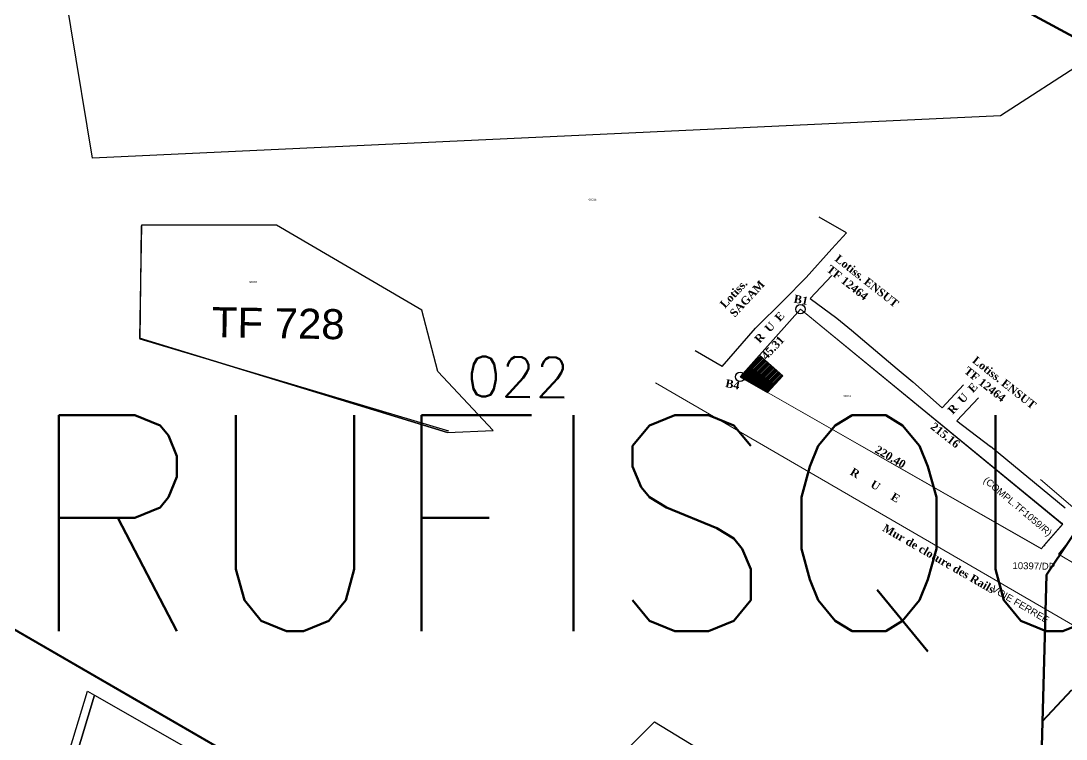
# Model space of a CAD drawing. Header units: metres. Extents: x 0 to 1324930, y 0 to 1631912.
# Drawn here: x 252407 to 252929, y 1629561 to 1629920 of the extents above; entities that cross this region are included whole.
import ezdxf
from ezdxf.enums import TextEntityAlignment as Align

# ---------------------------------------------------------------- set-up
doc = ezdxf.new("R2010")
doc.units = ezdxf.units.M
doc.header["$MEASUREMENT"] = 0
for name, color, linetype, lineweight in [('00-EXT-COT', 7, 'Continuous', 0), ('90kw', 7, 'Continuous', 0), ('MORCELLEMENT', 7, 'Continuous', 0), ('Numero_TF', 7, 'Continuous', 0), ('Régularisation', 1, 'Continuous', 40)]:
    doc.layers.add(name, color=color, linetype=linetype, lineweight=lineweight)
for name, color, linetype in [('A_revoir_niveau_0', 7, 'Continuous'), ('limites_sections', 7, 'Continuous'), ('limites_tf', 7, 'Continuous'), ('numero_parcelle', 7, 'Continuous'), ('toponymie', 7, 'Continuous')]:
    doc.layers.add(name, color=color, linetype=linetype)
doc.styles.get("Standard").update_dxf_attribs({"font": 'txt.shx'})
doc.styles.add('Style-Arial', font='arial.ttf')
doc.styles.add('Style-FANCY', font='times.ttf')
doc.styles.add('Style-txt', font='txt.shx')
doc.styles.add('Style-WORKING', font='WORKING.shx')

msp = doc.modelspace()

# ---------------------------------------------------------------- hatches: boundary and pattern name
at = {"layer": 'A_revoir_niveau_0'}
h = msp.add_hatch(dxfattribs=at)
h.set_pattern_fill('BAT_NORM', color=256, style=0, pattern_type=2)
h.set_pattern_definition([(45, (0, 0), (-0.39774756442, 0.39774756442), [])])
h.paths.add_polyline_path([(252766.21688, 1629741.7412), (252779.85188, 1629733.9722), (252787.60188, 1629742.1742), (252775.90788, 1629752.5222)])

# ---------------------------------------------------------------- linework, layer by layer
at = {"layer": '00-EXT-COT', "color": 7, "linetype": 'Continuous', "lineweight": 13}
for p in [(252927.20241, 1629668.43406), (252927.20241, 1629668.43406), (252918.34234, 1629657.78113), (252918.34234, 1629657.78113)]:
    msp.add_point(p, dxfattribs=at)
at = {"layer": 'A_revoir_niveau_0'}
for p, q in [((252819.40588, 1629813.7802), (252805.77088, 1629821.5492)), ((252812.06988, 1629805.7232), (252819.40588, 1629813.7802)), ((252799.14388, 1629791.5052), (252812.06988, 1629805.7232)), ((252788.13888, 1629780.1332), (252799.14388, 1629791.5052)), ((252811.98979, 1629792.39111), (252801.20488, 1629780.9772)), ((252801.20488, 1629780.9772), (252814.51488, 1629771.0732)), ((252773.87388, 1629766.1122), (252788.13888, 1629780.1332)), ((252814.51488, 1629771.0732), (252821.81788, 1629765.0822)), ((252757.30788, 1629746.9412), (252773.87388, 1629766.1122)), ((252821.81788, 1629765.0822), (252829.56488, 1629758.6342)), ((252757.30788, 1629746.9412), (252743.67288, 1629754.7102)), ((252829.56488, 1629758.6342), (252844.65088, 1629745.7632)), ((252766.21688, 1629741.7412), (252775.90788, 1629752.5222)), ((252775.90788, 1629752.5222), (252787.60188, 1629742.1742)), ((252844.65088, 1629745.7632), (252852.49988, 1629739.2782)), ((252787.60188, 1629742.1742), (252779.85188, 1629733.9722)), ((252852.49988, 1629739.2782), (252867.13997, 1629726.31829)), ((252877.92488, 1629737.7322), (252867.13997, 1629726.31829)), ((252885.29479, 1629731.20811), (252874.50988, 1629719.7942)), ((252874.50988, 1629719.7942), (252891.28788, 1629706.9022)), ((252928.68488, 1629676.1482), (252891.28788, 1629706.9022))]:
    msp.add_line(p, q, dxfattribs=at)
at = {"layer": 'A_revoir_niveau_0', "color": 2, "lineweight": 13}
msp.add_line((252983.92141, 1629587.65503), (252723.88254, 1629738.73854), dxfattribs=at)
at = {"layer": 'A_revoir_niveau_0', "color": 7, "linetype": 'Continuous', "lineweight": 13}
for p, q in [((252993.36409, 1629735.95294), (252925.27802, 1629653.07643)), ((252927.46046, 1629668.21921), (252918.08531, 1629657.50264))]:
    msp.add_line(p, q, dxfattribs=at)
at = {"layer": 'A_revoir_niveau_0', "color": 7, "linetype": 'Continuous', "lineweight": 13, "ltscale": 10}
msp.add_line((252939.5211, 1629670.53947), (252916.27868, 1629690.40246), dxfattribs=at)
at = {"layer": 'A_revoir_niveau_0', "color": 50, "linetype": 'Continuous', "lineweight": 40}
msp.add_line((252931.88788, 1629585.11966), (252917.20233, 1629569.47297), dxfattribs=at)
at = {"layer": 'A_revoir_niveau_0', "flags": 128}
msp.add_lwpolyline([(252766.21688, 1629741.7412), (252779.85188, 1629733.9722), (252787.60188, 1629742.1742), (252775.90788, 1629752.5222), (252766.21688, 1629741.7412)], dxfattribs=at)
at = {"layer": 'A_revoir_niveau_0'}
for centre in [(252796.38, 1629775.55), (252766.21688, 1629741.7412)]:
    msp.add_circle(centre, 2.31786, dxfattribs=at)
at = {"layer": 'A_revoir_niveau_0', "color": 7, "linetype": 'Continuous', "lineweight": 13, "ltscale": 10}
for p in [(252927.25871, 1629667.98859), (252918.30364, 1629657.28478), (252918.46362, 1629657.28196)]:
    msp.add_point(p, dxfattribs=at)
at = {"layer": 'limites_sections', "color": 112, "linetype": 'Continuous', "lineweight": 40, "flags": 128}
for points in [[(253271.08256, 1630189.80614), (253278.66491, 1630062.12861), (253370.89489, 1630071.74561), (253349.87463, 1629905.00727), (253292.36857, 1629875.25951), (253264.42056, 1629860.90563), (253283.21815, 1629825.84344), (253276.08156, 1629797.15961), (253264.68264, 1629775.42816), (253237.80426, 1629775.92513), (253235.59543, 1629794.86585), (253170.14815, 1629824.10855), (253140.06562, 1629837.2331), (253052.3, 1629847.28), (252785.96832, 1629991.31478), (252450.61003, 1630145.3448), (252531.29723, 1630284.32627), (252789.44045, 1630429.78295), (252981.38964, 1630375.00641), (253177.31661, 1630501.61916), (253238.7921, 1630544.17911), (253271.08256, 1630189.80614)], [(252399.35662, 1629947.88035), (252399.9722, 1630065.21566), (252450.61003, 1630145.3448), (252785.96832, 1629991.31478), (253052.29576, 1629847.2923), (253000.11128, 1629763.48946), (252919.31833, 1629642.67521), (252916.99241, 1629556.86646), (252794.47787, 1629392.61618), (252770.73085, 1629406.43238), (252527.00823, 1629543.96157), (252247.28198, 1629705.6787), (252399.35662, 1629947.88035)], [(251919.61268, 1629455.67058), (252081.42593, 1629801.73603), (252284.01813, 1629684.53413), (252527.00823, 1629543.96157), (252770.73085, 1629406.43238), (252730.6907, 1629319.38859), (252715.53215, 1629273.91291), (252709.8002, 1629256.71706), (252715.02282, 1628988.62218), (252674.25754, 1628915.95363), (252495.08636, 1628927.31368), (252429.92095, 1628946.76676), (252389.11796, 1628940.41899), (252306.55366, 1628962.87828), (252156.9804, 1629047.27102), (252178.39639, 1629141.09202), (252230.21024, 1629282.12064), (252157.35447, 1629307.56238), (251996.65824, 1629315.19562), (252037.72196, 1629398.92806), (251919.61268, 1629455.67058)]]:
    msp.add_lwpolyline(points, close=True, dxfattribs=at)
msp.add_lwpolyline([(253348.98947, 1629069.99709), (252794.47787, 1629392.61618), (252916.99241, 1629556.86646), (252919.31833, 1629642.67521), (253000.11128, 1629763.48946)], dxfattribs=at)
at = {"layer": 'limites_tf', "color": 1, "linetype": 'Continuous', "lineweight": 30}
for p, q in [((252466.46097, 1629760.62797), (252467.11513, 1629817.18422)), ((252619.95361, 1629713.95606), (252466.0645, 1629761.1041)), ((252620.67549, 1629714.55541), (252466.46097, 1629760.62797))]:
    msp.add_line(p, q, dxfattribs=at)
at = {"layer": 'limites_tf', "color": 5, "linetype": 'Continuous', "lineweight": 30, "flags": 128}
for points in [[(252410.0397, 1630048.28654), (252358.30611, 1630362.22955), (252398.2866, 1630445.3774), (252401.49028, 1630452.27289), (252938.41044, 1630558.6742), (253024.84914, 1629955.52289), (252896.31673, 1629872.19852), (252442.54999, 1629851.09414), (252410.0397, 1630048.28654)], [(252467.11347, 1629817.65441), (252466.0645, 1629761.1041), (252619.95361, 1629713.95606), (252642.8025, 1629714.83667), (252615.21423, 1629744.34357), (252607.16095, 1629775.10909), (252534.46381, 1629817.65675), (252467.11347, 1629817.65441)], [(252440.11259, 1629584.59169), (252443.66149, 1629582.5643), (252413.08634, 1629481.3299), (252418.69891, 1629479.64085), (252408.37483, 1629480.25934), (252440.11259, 1629584.59169)], [(252443.66149, 1629582.5643), (252488.17618, 1629557.07527), (252463.95235, 1629476.87531), (252418.69891, 1629479.64085), (252413.08634, 1629481.3299), (252443.66149, 1629582.5643)]]:
    msp.add_lwpolyline(points, close=True, dxfattribs=at)
at = {"layer": 'limites_tf', "color": 5, "linetype": 'Continuous', "lineweight": 30}
msp.add_3dface([(252723.49687, 1629569.21048), (252791.27668, 1629527.844), (252767.53882, 1629446.62521), (252662.16465, 1629507.58927)], dxfattribs=at)
at = {"layer": 'MORCELLEMENT', "color": 1, "linetype": 'Continuous', "lineweight": 0, "flags": 128}
msp.add_lwpolyline([(252935.1445, 1629665.09101), (252931.65302, 1629660.84136), (252925.27527, 1629653.07869), (252934.86876, 1629647.48184), (252943.61716, 1629658.12994), (252935.1445, 1629665.09101)], close=True, dxfattribs=at)
at = {"layer": 'Régularisation', "color": 1, "lineweight": 13}
for p, q in [((252775.90788, 1629752.5222), (252796.38, 1629775.55)), ((252927.20241, 1629668.43406), (252796.38, 1629775.55)), ((252916.47599, 1629656.12602), (252766.21688, 1629741.7412))]:
    msp.add_line(p, q, dxfattribs=at)
at = {"layer": 'Régularisation', "color": 1, "lineweight": 13, "flags": 128}
msp.add_lwpolyline([(252766.21688, 1629741.7412), (252796.38, 1629775.55), (252927.25871, 1629667.98859), (252916.64982, 1629655.67889), (252766.21688, 1629741.7412)], dxfattribs=at)

# ---------------------------------------------------------------- texts
at = {"layer": '90kw', "color": 7, "linetype": 'Continuous', "lineweight": 0, "insert": (252408.85847, 1629604.35091), "char_height": 108, "attachment_point": 7, "line_spacing_factor": 0.72, "style": 'Style-WORKING'}
msp.add_mtext('\\FSTANDARD;\\T1.000;RUFISQUE OUEST', dxfattribs=at)
at = {"layer": 'limites_sections', "color": 3, "lineweight": 30, "style": 'Style-txt'}
msp.add_text('022', height=19.99996, rotation=359.3742, dxfattribs=at).set_placement((252655.28939, 1629741.68489), align=Align.MIDDLE_CENTER)
at = {"layer": 'numero_parcelle', "color": 5, "char_height": 1, "attachment_point": 1, "rotation": 0.0028075, "line_spacing_factor": 0.6, "style": 'Style-txt'}
for s, insert in [('\\fArial|b0|i0|c00|p39;00035', (252690.52668, 1629830.87307)), ('\\fArial|b0|i0|c00|p39;00003', (252520.84582, 1629789.65503)), ('\\fArial|b0|i0|c00|p39;00001', (252817.66304, 1629732.64333))]:
    msp.add_mtext(s, dxfattribs=dict(at, insert=insert))
at = {"layer": 'numero_tf', "color": 4, "linetype": 'Continuous', "lineweight": 0, "style": 'Style-Arial'}
msp.add_text('TF 728', height=15, rotation=358.9981, dxfattribs=at).set_placement((252502.08941, 1629761.65405))
at = {"layer": 'toponymie', "char_height": 4, "attachment_point": 1}
for s, insert, width, rotation in [('\\pi0.030189,tz;\\fTimes New Roman|b1|i0|c00|p23;Lotiss. ENSUT\\PTF 12464', (252815.6712, 1629803.24819), 97.880861, 321.6368047), ('\\fTimes New Roman|b1|i0|c00|p23;Lotiss. SAGAM', (252755.72302, 1629778.51951), 26.007542, 46.9609077), ('\\fTimes New Roman|b1|i0|c00|p23;B1', (252793.56727, 1629782.90589), 8.436598, 348.5885671), ('\\fTimes New Roman|b1|i0|c00|p23;R  U  E', (252773.01346, 1629761.01287), 26.007542, 46.9609077), ('\\fTimes New Roman|b1|i0|c00|p23;45.31', (252776.44445, 1629752.69866), 26.007542, 46.9609077), ('\\pi0.030189,tz;\\fTimes New Roman|b1|i0|c00|p23;Lotiss. ENSUT\\PTF 12464', (252884.36618, 1629752.42397), 97.880861, 321.6368047), ('\\fTimes New Roman|b1|i0|c00|p23;B4', (252759.39524, 1629740.64366), 8.436598, 348.5885671), ('\\fTimes New Roman|b1|i0|c00|p23;R  U  E', (252869.56009, 1629725.46035), 26.007542, 46.9609077), ('\\pi0.0014961,tz;\\fTimes New Roman|b1|i0|c00|p23;215.16', (252863.48875, 1629719.28725), 18.945892, 321.6368047), ('\\pi0.0015149,tz;\\fTimes New Roman|b1|i0|c00|p23;220.40', (252835.19193, 1629707.67881), 18.945892, 329.5587264), ('\\fTimes New Roman|b1|i0|c00|p23;R     U     E', (252822.87474, 1629696.53336), 64.543483, 328.5875674), ('\\fTimes New Roman|b1|i0|c00|p23;Mur de cloture des Rails', (252839.00764, 1629668.39549), 64.543483, 330.0767909)]:
    msp.add_mtext(s, dxfattribs=dict(at, insert=insert, width=width, rotation=rotation))
at = {"layer": 'toponymie', "color": 7, "linetype": 'Continuous', "lineweight": 13, "char_height": 3.433503, "attachment_point": 7, "line_spacing_factor": 0.6}
for s, insert, rotation, style in [('\\fArial|b0|i0|c00|p39;(COMPL.TF1059/R)', (252886.82141, 1629688.72155), 319.8542652, 'Style-WORKING'), ('\\fArial|b0|i0|c00|p39;10397/DP', (252902.28608, 1629645.59973), 358.9899954, 'Style-FANCY')]:
    msp.add_mtext(s, dxfattribs=dict(at, insert=insert, rotation=rotation, style=style))
at = {"layer": 'toponymie', "color": 7, "linetype": 'Continuous', "lineweight": 30, "insert": (252891.49736, 1629634.65714), "char_height": 3.433503, "attachment_point": 7, "rotation": 329.6039778, "line_spacing_factor": 0.72}
msp.add_mtext('\\fArial|b0|i0|c00|p39;VOIE FERREE', dxfattribs=at)

doc.saveas('drawing.dxf')
